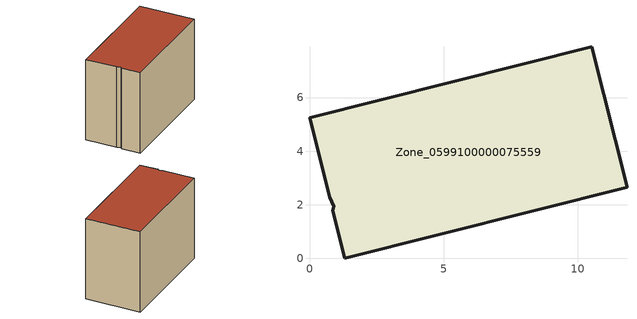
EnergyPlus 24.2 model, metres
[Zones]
Zone_0599100000075559
 floor ground (C_G): 1.32,0 0.87,1.78 0.91,1.94 0.75,2.27 0,5.24 10.52,7.9 11.84,2.66 z0
 wall outside (C_F): 1.32,0 11.84,2.66 10.52,7.9 0,5.24 0.75,2.27 0.91,1.94 0.87,1.78 1.32,0 z0:8.12
 roof outside (C_R): 0.87,1.78 1.32,0 11.84,2.66 10.52,7.9 0,5.24 0.75,2.27 0.91,1.94 z8.12
[BUILDING]
Pand.0599100000075559: North Axis=0; Terrain=City; Loads Convergence Tolerance Value=0.04; Temperature Convergence Tolerance Value=0.4; Solar Distribution=FullExterior; Maximum Number of Warmup Days=25; Minimum Number of Warmup Days=1
[Site:Location]
Rotterdam.The.Hague.AP_ZH_NLD Design_Conditions: Latitude=51.96; Longitude=4.45; Time Zone=1; Elevation=-4.5
[SITE:GROUNDTEMPERATURE:BUILDINGSURFACE]
18, 18, 18, 18, 18, 18, 18, 18, 18, 18, 18, 18
[MATERIAL] Thermal Absorptance=0.9; Solar Absorptance=0.7; Visible Absorptance=0.7
Name | Roughness | Thickness | Conductivity | Density | Specific Heat
G.TI.1975-1991 | MediumSmooth | 0.15 | 0.288461 | 540 | 1210
F.TI.1975-1991 | Rough | 0.3 | 0.230769 | 1920 | 840
R.TI.1975-1991 | MediumRough | 0.2 | 0.153846 | 1500 | 1000
[CONSTRUCTION]
C_G: G.TI.1975-1991
C_F: F.TI.1975-1991
C_R: R.TI.1975-1991
[ZONE]
Zone_0599100000075559: Type=1; Multiplier=1; Ceiling Height=Autocalculate; Volume=Autocalculate; Floor Area=autocalculate; Part of Total Floor Area=Yes
[ZONEINFILTRATION:DESIGNFLOWRATE]
Infil_Zone_0599100000075559: Zone or ZoneList or Space or SpaceList=Zone_0599100000075559; Schedule=AlwaysOn; Design Flow Rate Calculation Method=Flow/Area; Flow Rate per Floor Area=0.003; Constant Term Coefficient=1; Temperature Term Coefficient=0; Velocity Term Coefficient=0; Velocity Squared Term Coefficient=0
[HVACTEMPLATE:ZONE:IDEALLOADSAIRSYSTEM]
Zone_0599100000075559: Maximum Heating Supply Air Temperature=50; Minimum Cooling Supply Air Temperature=13; Maximum Heating Supply Air Humidity Ratio=0.0156; Minimum Cooling Supply Air Humidity Ratio=0.0077; Heating Limit=NoLimit; Cooling Limit=NoLimit; Dehumidification Control Type=ConstantSensibleHeatRatio; Cooling Sensible Heat Ratio=0.7; Dehumidification Setpoint=60; Humidification Control Type=None; Humidification Setpoint=30; Outdoor Air Method=None; Outdoor Air Flow Rate per Person=0.00944; Outdoor Air Flow Rate per Zone Floor Area=0; Outdoor Air Flow Rate per Zone=0; Demand Controlled Ventilation Type=None; Outdoor Air Economizer Type=NoEconomizer; Heat Recovery Type=None; Sensible Heat Recovery Effectiveness=0.7; Latent Heat Recovery Effectiveness=0.65
[ZONECONTROL:THERMOSTAT]
ThermostatControl_Zone_0599100000075559: Zone or ZoneList=Zone_0599100000075559; Control Type Schedule=DualSetpointControlType; Control 1=Thermostat_Zone_0599100000075559; Temperature Difference Between Cutout And Setpoint=0
[THERMOSTATSETPOINT:DUALSETPOINT]
Thermostat_Zone_0599100000075559: Heating Setpoint Temperature Schedule=HeatingSetpoint_Zone_0599100000075559; Cooling Setpoint Temperature Schedule=CoolingSetpoint_Zone_0599100000075559
[SCHEDULE:COMPACT]
HeatingSetpoint_Zone_0599100000075559: Through: 12/31, For: AllDays, Until: 24:00, 21
CoolingSetpoint_Zone_0599100000075559: Through: 12/31, For: AllDays, Until: 24:00, 24
DualSetpointControlType: Through: 12/31, For: AllDays, Until: 24:00, 4
AlwaysOn: Through: 12/31, For: AllDays, Until: 24:00, 1
